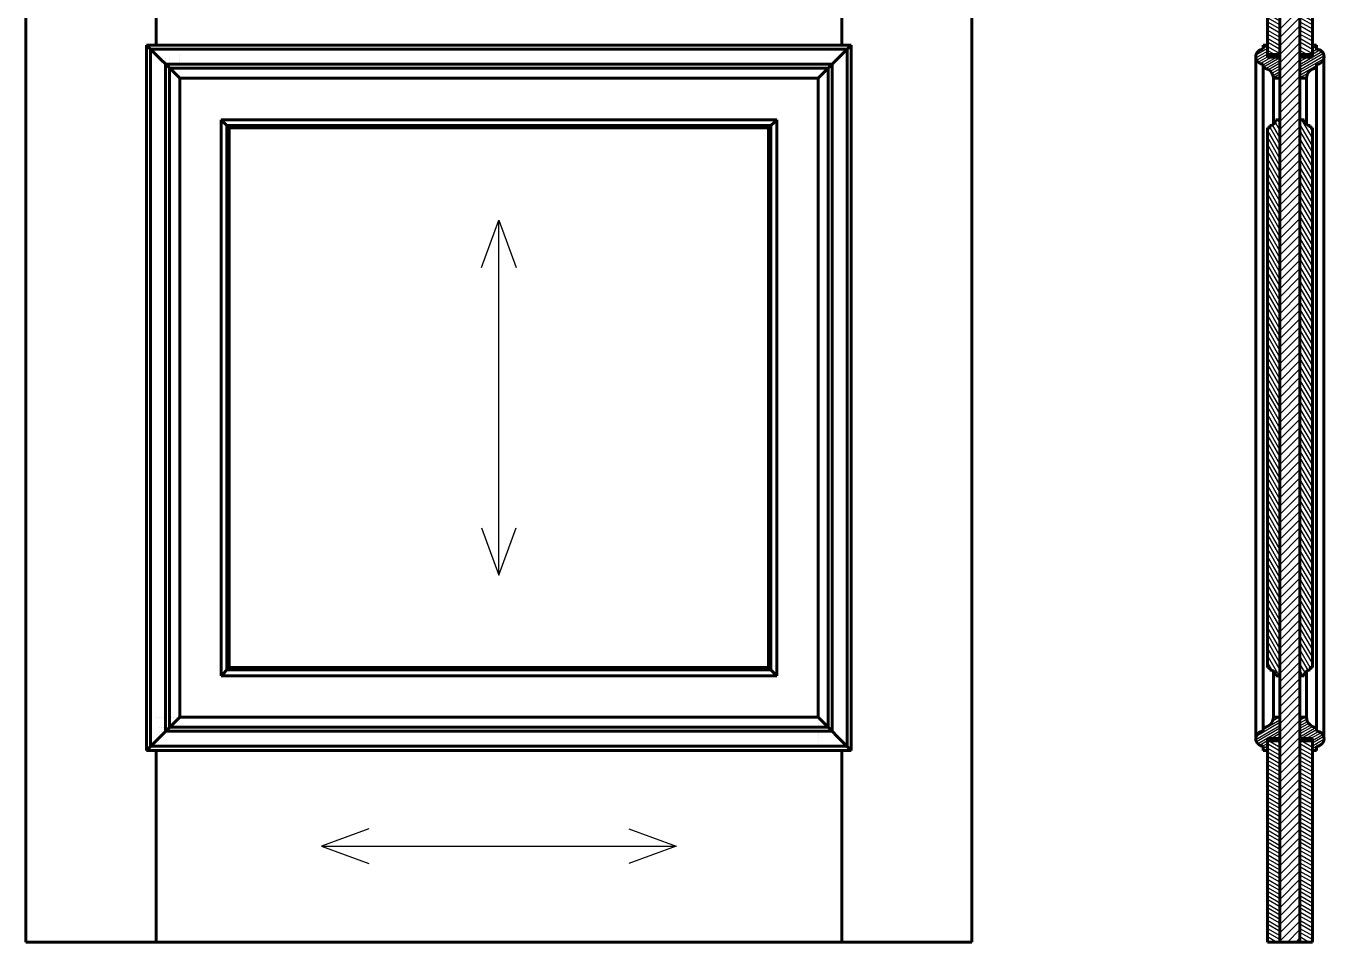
# Model space of a CAD drawing. Header units: inches. Extents: x -4554 to 14101, y -13650 to 2449.
# Drawn here: x 0 to 1098, y -3200 to -2426 of the extents above; entities that cross this region are included whole.
import ezdxf

# ---------------------------------------------------------------- set-up
doc = ezdxf.new("R2010")
doc.units = ezdxf.units.IN
doc.layers.add('Слой1', color=7, linetype='Continuous')

# ---------------------------------------------------------------- blocks, each defined once
blk = doc.blocks.new('*B554')
at = {"layer": 'Слой1', "linetype": 'Continuous'}
for p, q in [((1040.2, -2452.8), (1050, -2447.2)), ((1050, -2444.9), (1040.3, -2450.5)), ((1042.2, -2447.1), (1044.6, -2445.7)), ((1047, -2442), (1046.5, -2442.3)), ((1046.5, -2444.6), (1050, -2442.6)), ((1050, -2449.5), (1040.9, -2454.8)), ((1042.1, -2456.4), (1050, -2451.8)), ((1053.7, -2452), (1044, -2457.6)), ((1046.5, -2458.5), (1057.7, -2452)), ((1060.5, -2452.7), (1046.5, -2460.8)), ((1048.7, -2461.8), (1060.5, -2455)), ((1060.5, -2457.3), (1051, -2462.8)), ((1052.7, -2464.1), (1060.5, -2459.6)), ((1060.5, -2461.9), (1053.9, -2465.8)), ((1054.7, -2467.6), (1060.5, -2464.2)), ((1060.5, -2466.5), (1055, -2469.7)), ((1058.5, -2470), (1060.5, -2468.8))]:
    blk.add_line(p, q, dxfattribs=at)
blk = doc.blocks.new('*B555')
at = {"layer": 'Слой1', "linetype": 'Continuous'}
for p, q in [((1060.5, -2348.7), (1050, -2342.6)), ((1050, -2346.1), (1060.5, -2352.1)), ((1051.5, -2340), (1060.5, -2345.2)), ((1060.5, -2341.7), (1057.5, -2340)), ((1060.5, -2355.6), (1050, -2349.5)), ((1050, -2353), (1060.5, -2359.1)), ((1060.5, -2362.5), (1050, -2356.5)), ((1050, -2359.9), (1060.5, -2366)), ((1060.5, -2369.4), (1050, -2363.4)), ((1050, -2366.8), (1060.5, -2372.9)), ((1060.5, -2376.4), (1050, -2370.3)), ((1050, -2373.8), (1060.5, -2379.8)), ((1060.5, -2383.3), (1050, -2377.2)), ((1050, -2380.7), (1060.5, -2386.8)), ((1060.5, -2390.2), (1050, -2384.2)), ((1050, -2387.6), (1060.5, -2393.7)), ((1060.5, -2397.2), (1050, -2391.1)), ((1050, -2394.6), (1060.5, -2400.6)), ((1060.5, -2404.1), (1050, -2398)), ((1050, -2401.5), (1060.5, -2407.5)), ((1060.5, -2411), (1050, -2405)), ((1050, -2408.4), (1060.5, -2414.5)), ((1060.5, -2417.9), (1050, -2411.9)), ((1050, -2415.3), (1060.5, -2421.4)), ((1060.5, -2424.9), (1050, -2418.8)), ((1050, -2422.3), (1060.5, -2428.3)), ((1060.5, -2431.8), (1050, -2425.7)), ((1050, -2429.2), (1060.5, -2435.3)), ((1060.5, -2438.7), (1050, -2432.7)), ((1050, -2436.1), (1060.5, -2442.2)), ((1060.5, -2445.7), (1050, -2439.6)), ((1050, -2443.1), (1060.5, -2449.1)), ((1056, -2450), (1050, -2446.5)), ((1050, -2450), (1050, -2450))]:
    blk.add_line(p, q, dxfattribs=at)
blk = doc.blocks.new('*B556')
at = {"layer": 'Слой1', "linetype": 'Continuous'}
for p, q in [((1051.5, -3030), (1060.5, -3035.2)), ((1060.5, -3031.7), (1057.5, -3030)), ((1060.5, -3038.7), (1050, -3032.6)), ((1050, -3036.1), (1060.5, -3042.1)), ((1060.5, -3045.6), (1050, -3039.5)), ((1050, -3043), (1060.5, -3049.1)), ((1060.5, -3052.5), (1050, -3046.5)), ((1050, -3049.9), (1060.5, -3056)), ((1060.5, -3059.4), (1050, -3053.4)), ((1050, -3056.8), (1060.5, -3062.9)), ((1060.5, -3066.4), (1050, -3060.3)), ((1050, -3063.8), (1060.5, -3069.8)), ((1060.5, -3073.3), (1050, -3067.2)), ((1050, -3070.7), (1060.5, -3076.8)), ((1060.5, -3080.2), (1050, -3074.2)), ((1050, -3077.6), (1060.5, -3083.7)), ((1060.5, -3087.2), (1050, -3081.1)), ((1050, -3084.6), (1060.5, -3090.6)), ((1060.5, -3094.1), (1050, -3088)), ((1050, -3091.5), (1060.5, -3097.5)), ((1060.5, -3101), (1050, -3095)), ((1050, -3098.4), (1060.5, -3104.5)), ((1060.5, -3107.9), (1050, -3101.9)), ((1050, -3105.3), (1060.5, -3111.4)), ((1060.5, -3114.9), (1050, -3108.8)), ((1050, -3112.3), (1060.5, -3118.3)), ((1060.5, -3121.8), (1050, -3115.7)), ((1050, -3119.2), (1060.5, -3125.3)), ((1060.5, -3128.7), (1050, -3122.7)), ((1050, -3126.1), (1060.5, -3132.2)), ((1060.5, -3135.7), (1050, -3129.6)), ((1050, -3133.1), (1060.5, -3139.1)), ((1060.5, -3142.6), (1050, -3136.5)), ((1050, -3140), (1060.5, -3146)), ((1060.5, -3149.5), (1050, -3143.4)), ((1050, -3146.9), (1060.5, -3153)), ((1060.5, -3156.4), (1050, -3150.4)), ((1050, -3153.8), (1060.5, -3159.9)), ((1060.5, -3163.4), (1050, -3157.3)), ((1050, -3160.8), (1060.5, -3166.8)), ((1060.5, -3170.3), (1050, -3164.2)), ((1050, -3167.7), (1060.5, -3173.8)), ((1060.5, -3177.2), (1050, -3171.2)), ((1050, -3174.6), (1060.5, -3180.7)), ((1060.5, -3184.2), (1050, -3178.1)), ((1050, -3181.6), (1060.5, -3187.6)), ((1060.5, -3191.1), (1050, -3185)), ((1050, -3188.5), (1060.5, -3194.5)), ((1060.5, -3198), (1050, -3191.9)), ((1050, -3195.4), (1057.9, -3200)), ((1051.9, -3200), (1050, -3198.9))]:
    blk.add_line(p, q, dxfattribs=at)
blk = doc.blocks.new('*B557')
at = {"layer": 'Слой1', "linetype": 'Continuous'}
for p, q in [((1060.5, -2532), (1050, -2513.8)), ((1052, -2511.3), (1060.5, -2526)), ((1060.5, -2520), (1054.4, -2509.4)), ((1056.5, -2507.1), (1060.5, -2514)), ((1060.5, -2508), (1058.8, -2505)), ((1050, -2519.8), (1060.5, -2538)), ((1060.5, -2544), (1050, -2525.8)), ((1050, -2531.8), (1060.5, -2550)), ((1060.5, -2556), (1050, -2537.8)), ((1050, -2543.8), (1060.5, -2562)), ((1060.5, -2568), (1050, -2549.8)), ((1050, -2555.8), (1060.5, -2574)), ((1060.5, -2580), (1050, -2561.8)), ((1050, -2567.8), (1060.5, -2586)), ((1060.5, -2592), (1050, -2573.8)), ((1050, -2579.8), (1060.5, -2598)), ((1060.5, -2604), (1050, -2585.8)), ((1050, -2591.8), (1060.5, -2610)), ((1060.5, -2616), (1050, -2597.8)), ((1050, -2603.8), (1060.5, -2622)), ((1060.5, -2628), (1050, -2609.8)), ((1050, -2615.8), (1060.5, -2634)), ((1060.5, -2640), (1050, -2621.8)), ((1050, -2627.8), (1060.5, -2646)), ((1060.5, -2652), (1050, -2633.8)), ((1050, -2639.8), (1060.5, -2658)), ((1060.5, -2664), (1050, -2645.8)), ((1050, -2651.8), (1060.5, -2670)), ((1060.5, -2676), (1050, -2657.8)), ((1050, -2663.8), (1060.5, -2682)), ((1060.5, -2688), (1050, -2669.8)), ((1050, -2675.8), (1060.5, -2694)), ((1060.5, -2700), (1050, -2681.8)), ((1050, -2687.8), (1060.5, -2706)), ((1060.5, -2712), (1050, -2693.8)), ((1050, -2699.8), (1060.5, -2718)), ((1060.5, -2724), (1050, -2705.8)), ((1050, -2711.8), (1060.5, -2730)), ((1060.5, -2736), (1050, -2717.8)), ((1050, -2723.8), (1060.5, -2742)), ((1060.5, -2748), (1050, -2729.8)), ((1050, -2735.8), (1060.5, -2754)), ((1060.5, -2760), (1050, -2741.8)), ((1050, -2747.8), (1060.5, -2766)), ((1060.5, -2772), (1050, -2753.8)), ((1050, -2759.8), (1060.5, -2778)), ((1060.5, -2784), (1050, -2765.8)), ((1050, -2771.8), (1060.5, -2790)), ((1060.5, -2796), (1050, -2777.8)), ((1050, -2783.8), (1060.5, -2802)), ((1060.5, -2808), (1050, -2789.8)), ((1050, -2795.8), (1060.5, -2814)), ((1060.5, -2820), (1050, -2801.8)), ((1050, -2807.8), (1060.5, -2826)), ((1060.5, -2832), (1050, -2813.8)), ((1050, -2819.8), (1060.5, -2838)), ((1060.5, -2844), (1050, -2825.8)), ((1050, -2831.8), (1060.5, -2850)), ((1060.5, -2856), (1050, -2837.8)), ((1050, -2843.8), (1060.5, -2862)), ((1060.5, -2868), (1050, -2849.8)), ((1050, -2855.8), (1060.5, -2874)), ((1060.5, -2880), (1050, -2861.8)), ((1050, -2867.8), (1060.5, -2886)), ((1060.5, -2892), (1050, -2873.8)), ((1050, -2879.8), (1060.5, -2898)), ((1060.5, -2904), (1050, -2885.8)), ((1050, -2891.8), (1060.5, -2910)), ((1060.5, -2916), (1050, -2897.8)), ((1050, -2903.8), (1060.5, -2922)), ((1060.5, -2928), (1050, -2909.8)), ((1050, -2915.8), (1060.5, -2934)), ((1060.5, -2940), (1050, -2921.8)), ((1050, -2927.8), (1060.5, -2946)), ((1060.5, -2952), (1050, -2933.8)), ((1050, -2939.8), (1060.5, -2958)), ((1060.5, -2964), (1050, -2945.8)), ((1050, -2951.8), (1060.5, -2970)), ((1059.9, -2975), (1050, -2957.8)), ((1050, -2963.8), (1053.7, -2970.3))]:
    blk.add_line(p, q, dxfattribs=at)
blk = doc.blocks.new('*B558')
at = {"layer": 'Слой1', "linetype": 'Continuous'}
for p, q in [((1040.2, -3028.7), (1060.5, -3016.9)), ((1060.5, -3014.6), (1040.5, -3026.2)), ((1046.5, -3020.4), (1060.5, -3012.3)), ((1060.1, -3010), (1054.3, -3013.3)), ((1055, -3010.6), (1056.1, -3010)), ((1060.5, -3019.2), (1040.6, -3030.7)), ((1041.7, -3032.4), (1060.5, -3021.5)), ((1050, -3029.9), (1043.3, -3033.8)), ((1060.5, -3023.9), (1053.3, -3028)), ((1057.3, -3028), (1060.5, -3026.2)), ((1045.9, -3034.6), (1050, -3032.2)), ((1050, -3034.5), (1046.5, -3036.6)), ((1048, -3038), (1050, -3036.8))]:
    blk.add_line(p, q, dxfattribs=at)
blk = doc.blocks.new('*B562')
at = {"layer": 'Слой1', "linetype": 'Continuous'}
for p, q in [((1077.5, -2458.2), (1096.1, -2447.4)), ((1088, -2442.9), (1089.5, -2442)), ((1091.5, -2443.2), (1088, -2445.2)), ((1088, -2447.5), (1091.6, -2445.4)), ((1094.4, -2446.1), (1088, -2449.8)), ((1097.3, -2449.1), (1077.5, -2460.5)), ((1077.5, -2462.8), (1097.8, -2451.1)), ((1084.2, -2452), (1077.5, -2455.9)), ((1077.5, -2453.5), (1080.2, -2452)), ((1097.6, -2453.5), (1077.5, -2465.1)), ((1077.5, -2467.4), (1091.5, -2459.3)), ((1084, -2465.9), (1077.5, -2469.7)), ((1081, -2470), (1083.1, -2468.8))]:
    blk.add_line(p, q, dxfattribs=at)
blk = doc.blocks.new('*B563')
at = {"layer": 'Слой1', "linetype": 'Continuous'}
for p, q in [((1088, -2348.7), (1077.5, -2342.6)), ((1077.5, -2346.1), (1088, -2352.1)), ((1079, -2340), (1088, -2345.2)), ((1088, -2341.7), (1085, -2340)), ((1088, -2355.6), (1077.5, -2349.5)), ((1077.5, -2353), (1088, -2359.1)), ((1088, -2362.5), (1077.5, -2356.5)), ((1077.5, -2359.9), (1088, -2366)), ((1088, -2369.4), (1077.5, -2363.4)), ((1077.5, -2366.8), (1088, -2372.9)), ((1088, -2376.4), (1077.5, -2370.3)), ((1077.5, -2373.8), (1088, -2379.8)), ((1088, -2383.3), (1077.5, -2377.2)), ((1077.5, -2380.7), (1088, -2386.8)), ((1088, -2390.2), (1077.5, -2384.2)), ((1077.5, -2387.6), (1088, -2393.7)), ((1088, -2397.2), (1077.5, -2391.1)), ((1077.5, -2394.6), (1088, -2400.6)), ((1088, -2404.1), (1077.5, -2398)), ((1077.5, -2401.5), (1088, -2407.5)), ((1088, -2411), (1077.5, -2405)), ((1077.5, -2408.4), (1088, -2414.5)), ((1088, -2417.9), (1077.5, -2411.9)), ((1077.5, -2415.3), (1088, -2421.4)), ((1088, -2424.9), (1077.5, -2418.8)), ((1077.5, -2422.3), (1088, -2428.3)), ((1088, -2431.8), (1077.5, -2425.7)), ((1077.5, -2429.2), (1088, -2435.3)), ((1088, -2438.7), (1077.5, -2432.7)), ((1077.5, -2436.1), (1088, -2442.2)), ((1088, -2445.7), (1077.5, -2439.6)), ((1077.5, -2443.1), (1088, -2449.1)), ((1083.5, -2450), (1077.5, -2446.5)), ((1077.5, -2450), (1077.5, -2450))]:
    blk.add_line(p, q, dxfattribs=at)
blk = doc.blocks.new('*B564')
at = {"layer": 'Слой1', "linetype": 'Continuous'}
for p, q in [((1079, -3030), (1088, -3035.2)), ((1088, -3031.7), (1085, -3030)), ((1088, -3038.7), (1077.5, -3032.6)), ((1077.5, -3036.1), (1088, -3042.1)), ((1088, -3045.6), (1077.5, -3039.5)), ((1077.5, -3043), (1088, -3049.1)), ((1088, -3052.5), (1077.5, -3046.5)), ((1077.5, -3049.9), (1088, -3056)), ((1088, -3059.4), (1077.5, -3053.4)), ((1077.5, -3056.8), (1088, -3062.9)), ((1088, -3066.4), (1077.5, -3060.3)), ((1077.5, -3063.8), (1088, -3069.8)), ((1088, -3073.3), (1077.5, -3067.2)), ((1077.5, -3070.7), (1088, -3076.8)), ((1088, -3080.2), (1077.5, -3074.2)), ((1077.5, -3077.6), (1088, -3083.7)), ((1088, -3087.2), (1077.5, -3081.1)), ((1077.5, -3084.6), (1088, -3090.6)), ((1088, -3094.1), (1077.5, -3088)), ((1077.5, -3091.5), (1088, -3097.5)), ((1088, -3101), (1077.5, -3095)), ((1077.5, -3098.4), (1088, -3104.5)), ((1088, -3107.9), (1077.5, -3101.9)), ((1077.5, -3105.3), (1088, -3111.4)), ((1088, -3114.9), (1077.5, -3108.8)), ((1077.5, -3112.3), (1088, -3118.3)), ((1088, -3121.8), (1077.5, -3115.7)), ((1077.5, -3119.2), (1088, -3125.3)), ((1088, -3128.7), (1077.5, -3122.7)), ((1077.5, -3126.1), (1088, -3132.2)), ((1088, -3135.7), (1077.5, -3129.6)), ((1077.5, -3133.1), (1088, -3139.1)), ((1088, -3142.6), (1077.5, -3136.5)), ((1077.5, -3140), (1088, -3146)), ((1088, -3149.5), (1077.5, -3143.4)), ((1077.5, -3146.9), (1088, -3153)), ((1088, -3156.4), (1077.5, -3150.4)), ((1077.5, -3153.8), (1088, -3159.9)), ((1088, -3163.4), (1077.5, -3157.3)), ((1077.5, -3160.8), (1088, -3166.8)), ((1088, -3170.3), (1077.5, -3164.2)), ((1077.5, -3167.7), (1088, -3173.8)), ((1088, -3177.2), (1077.5, -3171.2)), ((1077.5, -3174.6), (1088, -3180.7)), ((1088, -3184.2), (1077.5, -3178.1)), ((1077.5, -3181.6), (1088, -3187.6)), ((1088, -3191.1), (1077.5, -3185)), ((1077.5, -3188.5), (1088, -3194.5)), ((1088, -3198), (1077.5, -3191.9)), ((1077.5, -3195.4), (1085.4, -3200)), ((1079.4, -3200), (1077.5, -3198.9))]:
    blk.add_line(p, q, dxfattribs=at)
blk = doc.blocks.new('*B565')
at = {"layer": 'Слой1', "linetype": 'Continuous'}
for p, q in [((1088, -2527), (1077.5, -2508.8)), ((1078.7, -2505), (1088, -2521)), ((1086, -2511.6), (1085.1, -2509.9)), ((1088, -2515), (1086.3, -2512)), ((1077.5, -2514.8), (1088, -2533)), ((1088, -2539), (1077.5, -2520.8)), ((1077.5, -2526.8), (1088, -2545)), ((1088, -2551), (1077.5, -2532.8)), ((1077.5, -2538.8), (1088, -2557)), ((1088, -2563), (1077.5, -2544.8)), ((1077.5, -2550.8), (1088, -2569)), ((1088, -2575), (1077.5, -2556.8)), ((1077.5, -2562.8), (1088, -2581)), ((1088, -2587), (1077.5, -2568.8)), ((1077.5, -2574.8), (1088, -2593)), ((1088, -2599), (1077.5, -2580.8)), ((1077.5, -2586.8), (1088, -2605)), ((1088, -2611), (1077.5, -2592.8)), ((1077.5, -2598.8), (1088, -2617)), ((1088, -2623), (1077.5, -2604.8)), ((1077.5, -2610.8), (1088, -2629)), ((1088, -2635), (1077.5, -2616.8)), ((1077.5, -2622.8), (1088, -2641)), ((1088, -2647), (1077.5, -2628.8)), ((1077.5, -2634.8), (1088, -2653)), ((1088, -2659), (1077.5, -2640.8)), ((1077.5, -2646.8), (1088, -2665)), ((1088, -2671), (1077.5, -2652.8)), ((1077.5, -2658.8), (1088, -2677)), ((1088, -2683), (1077.5, -2664.8)), ((1077.5, -2670.8), (1088, -2689)), ((1088, -2695), (1077.5, -2676.8)), ((1077.5, -2682.8), (1088, -2701)), ((1088, -2707), (1077.5, -2688.8)), ((1077.5, -2694.8), (1088, -2713)), ((1088, -2719), (1077.5, -2700.8)), ((1077.5, -2706.8), (1088, -2725)), ((1088, -2731), (1077.5, -2712.8)), ((1077.5, -2718.8), (1088, -2737)), ((1088, -2743), (1077.5, -2724.8)), ((1077.5, -2730.8), (1088, -2749)), ((1088, -2755), (1077.5, -2736.8)), ((1077.5, -2742.8), (1088, -2761)), ((1088, -2767), (1077.5, -2748.8)), ((1077.5, -2754.8), (1088, -2773)), ((1088, -2779), (1077.5, -2760.8)), ((1077.5, -2766.8), (1088, -2785)), ((1088, -2791), (1077.5, -2772.8)), ((1077.5, -2778.8), (1088, -2797)), ((1088, -2803), (1077.5, -2784.8)), ((1077.5, -2790.8), (1088, -2809)), ((1088, -2815), (1077.5, -2796.8)), ((1077.5, -2802.8), (1088, -2821)), ((1088, -2827), (1077.5, -2808.8)), ((1077.5, -2814.8), (1088, -2833)), ((1088, -2839), (1077.5, -2820.8)), ((1077.5, -2826.8), (1088, -2845)), ((1088, -2851), (1077.5, -2832.8)), ((1077.5, -2838.8), (1088, -2857)), ((1088, -2863), (1077.5, -2844.8)), ((1077.5, -2850.8), (1088, -2869)), ((1088, -2875), (1077.5, -2856.8)), ((1077.5, -2862.8), (1088, -2881)), ((1088, -2887), (1077.5, -2868.8)), ((1077.5, -2874.8), (1088, -2893)), ((1088, -2899), (1077.5, -2880.8)), ((1077.5, -2886.8), (1088, -2905)), ((1088, -2911), (1077.5, -2892.8)), ((1077.5, -2898.8), (1088, -2917)), ((1088, -2923), (1077.5, -2904.8)), ((1077.5, -2910.8), (1088, -2929)), ((1088, -2935), (1077.5, -2916.8)), ((1077.5, -2922.8), (1088, -2941)), ((1088, -2947), (1077.5, -2928.8)), ((1077.5, -2934.8), (1088, -2953)), ((1088, -2959), (1077.5, -2940.8)), ((1077.5, -2946.8), (1088, -2965)), ((1086.2, -2968), (1077.5, -2952.8)), ((1077.5, -2958.8), (1084.1, -2970.3)), ((1081.8, -2972.3), (1077.5, -2964.8)), ((1077.5, -2970.8), (1079.9, -2975))]:
    blk.add_line(p, q, dxfattribs=at)
blk = doc.blocks.new('*B566')
at = {"layer": 'Слой1', "linetype": 'Continuous'}
for p, q in [((1077.5, -3012.6), (1082, -3010)), ((1078, -3010), (1077.5, -3010.3)), ((1083.2, -3011.6), (1077.5, -3014.9)), ((1077.5, -3017.2), (1083.8, -3013.6)), ((1084.8, -3015.3), (1077.5, -3019.5)), ((1077.5, -3021.8), (1086.3, -3016.7)), ((1088.3, -3017.9), (1077.5, -3024.1)), ((1077.5, -3026.5), (1091.3, -3018.5)), ((1091.5, -3020.7), (1078.8, -3028)), ((1082.8, -3028), (1093.1, -3022.1)), ((1095.3, -3023.1), (1086.8, -3028)), ((1088, -3029.6), (1096.7, -3024.6)), ((1097.6, -3026.4), (1088, -3031.9)), ((1088, -3034.2), (1097.8, -3028.6)), ((1097.1, -3031.3), (1088, -3036.6)), ((1089.5, -3038), (1091.5, -3036.8))]:
    blk.add_line(p, q, dxfattribs=at)
blk = doc.blocks.new('*B569')
at = {"layer": 'Слой1', "linetype": 'Continuous'}
for p, q in [((1077.5, -2411.6), (1060.5, -2428.6)), ((1060.5, -2435.6), (1077.5, -2418.6)), ((1077.5, -2425.7), (1060.5, -2442.7)), ((1060.5, -2449.8), (1077.5, -2432.8)), ((1077.5, -2439.9), (1060.5, -2456.9)), ((1060.5, -2463.9), (1077.5, -2446.9)), ((1077.5, -2454), (1060.5, -2471)), ((1060.5, -2478.1), (1077.5, -2461.1)), ((1077.5, -2468.1), (1060.5, -2485.1)), ((1060.5, -2492.2), (1077.5, -2475.2)), ((1077.5, -2482.3), (1060.5, -2499.3)), ((1060.5, -2506.4), (1077.5, -2489.4)), ((1077.5, -2496.4), (1060.5, -2513.4)), ((1060.5, -2520.5), (1077.5, -2503.5)), ((1077.5, -2510.6), (1060.5, -2527.6)), ((1060.5, -2534.6), (1077.5, -2517.6)), ((1077.5, -2524.7), (1060.5, -2541.7)), ((1060.5, -2548.8), (1077.5, -2531.8)), ((1077.5, -2538.9), (1060.5, -2555.9)), ((1060.5, -2562.9), (1077.5, -2545.9)), ((1077.5, -2553), (1060.5, -2570)), ((1060.5, -2577.1), (1077.5, -2560.1)), ((1077.5, -2567.1), (1060.5, -2584.1)), ((1060.5, -2591.2), (1077.5, -2574.2)), ((1077.5, -2581.3), (1060.5, -2598.3)), ((1060.5, -2605.4), (1077.5, -2588.4)), ((1077.5, -2595.4), (1060.5, -2612.4)), ((1060.5, -2619.5), (1077.5, -2602.5)), ((1077.5, -2609.6), (1060.5, -2626.6)), ((1060.5, -2633.6), (1077.5, -2616.6)), ((1077.5, -2623.7), (1060.5, -2640.7)), ((1060.5, -2647.8), (1077.5, -2630.8)), ((1077.5, -2637.9), (1060.5, -2654.9)), ((1060.5, -2661.9), (1077.5, -2644.9)), ((1077.5, -2652), (1060.5, -2669)), ((1060.5, -2676.1), (1077.5, -2659.1)), ((1077.5, -2666.1), (1060.5, -2683.1)), ((1060.5, -2690.2), (1077.5, -2673.2)), ((1077.5, -2680.3), (1060.5, -2697.3)), ((1060.5, -2704.3), (1077.5, -2687.3)), ((1077.5, -2694.4), (1060.5, -2711.4)), ((1060.5, -2718.5), (1077.5, -2701.5)), ((1077.5, -2708.6), (1060.5, -2725.6)), ((1060.5, -2732.6), (1077.5, -2715.6)), ((1077.5, -2722.7), (1060.5, -2739.7)), ((1060.5, -2746.8), (1077.5, -2729.8)), ((1077.5, -2736.8), (1060.5, -2753.8)), ((1060.5, -2760.9), (1077.5, -2743.9)), ((1077.5, -2751), (1060.5, -2768)), ((1060.5, -2775.1), (1077.5, -2758.1)), ((1077.5, -2765.1), (1060.5, -2782.1)), ((1060.5, -2789.2), (1077.5, -2772.2)), ((1077.5, -2779.3), (1060.5, -2796.3)), ((1060.5, -2803.3), (1077.5, -2786.3)), ((1077.5, -2793.4), (1060.5, -2810.4)), ((1060.5, -2817.5), (1077.5, -2800.5)), ((1077.5, -2807.6), (1060.5, -2824.6)), ((1060.5, -2831.6), (1077.5, -2814.6)), ((1077.5, -2821.7), (1060.5, -2838.7)), ((1060.5, -2845.8), (1077.5, -2828.8)), ((1077.5, -2835.8), (1060.5, -2852.8)), ((1060.5, -2859.9), (1077.5, -2842.9)), ((1077.5, -2850), (1060.5, -2867)), ((1060.5, -2874.1), (1077.5, -2857.1)), ((1077.5, -2864.1), (1060.5, -2881.1)), ((1060.5, -2888.2), (1077.5, -2871.2)), ((1077.5, -2878.3), (1060.5, -2895.3)), ((1060.5, -2902.3), (1077.5, -2885.3)), ((1077.5, -2892.4), (1060.5, -2909.4)), ((1060.5, -2916.5), (1077.5, -2899.5)), ((1077.5, -2906.6), (1060.5, -2923.6)), ((1060.5, -2930.6), (1077.5, -2913.6)), ((1077.5, -2920.7), (1060.5, -2937.7)), ((1060.5, -2944.8), (1077.5, -2927.8)), ((1077.5, -2934.8), (1060.5, -2951.8)), ((1060.5, -2958.9), (1077.5, -2941.9)), ((1077.5, -2949), (1060.5, -2966)), ((1060.5, -2973), (1077.5, -2956)), ((1077.5, -2963.1), (1060.5, -2980.1)), ((1060.5, -2987.2), (1077.5, -2970.2)), ((1077.5, -2977.3), (1060.5, -2994.3)), ((1060.5, -3001.3), (1077.5, -2984.3)), ((1077.5, -2991.4), (1060.5, -3008.4)), ((1060.5, -3015.5), (1077.5, -2998.5)), ((1077.5, -3005.5), (1060.5, -3022.5)), ((1060.5, -3029.6), (1077.5, -3012.6)), ((1077.5, -3019.7), (1060.5, -3036.7)), ((1060.5, -3043.8), (1077.5, -3026.8)), ((1077.5, -3033.8), (1060.5, -3050.8)), ((1060.5, -3057.9), (1077.5, -3040.9)), ((1077.5, -3048), (1060.5, -3065)), ((1060.5, -3072), (1077.5, -3055)), ((1077.5, -3062.1), (1060.5, -3079.1)), ((1060.5, -3086.2), (1077.5, -3069.2)), ((1077.5, -3076.3), (1060.5, -3093.3)), ((1060.5, -3100.3), (1077.5, -3083.3)), ((1077.5, -3090.4), (1060.5, -3107.4)), ((1060.5, -3114.5), (1077.5, -3097.5)), ((1077.5, -3104.5), (1060.5, -3121.5)), ((1060.5, -3128.6), (1077.5, -3111.6)), ((1077.5, -3118.7), (1060.5, -3135.7)), ((1060.5, -3142.8), (1077.5, -3125.8)), ((1077.5, -3132.8), (1060.5, -3149.8)), ((1060.5, -3156.9), (1077.5, -3139.9)), ((1077.5, -3147), (1060.5, -3164)), ((1060.5, -3171), (1077.5, -3154)), ((1077.5, -3161.1), (1060.5, -3178.1)), ((1060.5, -3185.2), (1077.5, -3168.2)), ((1077.5, -3175.3), (1060.5, -3192.3)), ((1060.5, -3199.3), (1077.5, -3182.3)), ((1077.5, -3189.4), (1066.9, -3200)), ((1074, -3200), (1077.5, -3196.5))]:
    blk.add_line(p, q, dxfattribs=at)

msp = doc.modelspace()

# ---------------------------------------------------------------- linework, layer by layer
at = {"layer": 'Слой1', "color": 7, "linetype": 'Continuous', "lineweight": 60}
for p, q in [((0, -3200), (0, -1100)), ((800, -3200), (800, -1100)), ((1050, -2452), (1050, -2338)), ((1088, -2452), (1088, -2338)), ((110, -2442), (110, -2348)), ((690, -2442), (690, -2348)), ((1060.5, -3200), (1060.5, -2340)), ((1077.5, -3200), (1077.5, -2340)), ((698, -2442), (102, -2442)), ((102, -2442), (102, -3038)), ((130, -2470), (102, -2442)), ((105.4, -2445.4), (694.6, -2445.4)), ((105.4, -3034.6), (105.4, -2445.4)), ((110, -2445.8), (110, -2445.8)), ((670, -2470), (698, -2442)), ((678.5, -2445.8), (678.5, -2445.8)), ((690, -2445.8), (690, -2445.8)), ((694.6, -3034.6), (694.6, -2445.4)), ((698, -2442), (698, -3038)), ((1046.5, -2445.4), (1046.5, -2442)), ((1046.5, -2442), (1050, -2442)), ((1050, -2442), (1050, -2452)), ((1091.5, -2442), (1088, -2442)), ((1088, -2442), (1088, -2452)), ((1091.5, -2445.4), (1091.5, -2442)), ((118.1, -2452.9), (118.1, -2452.9)), ((118.1, -2454.9), (118.1, -2454.9)), ((118.1, -2458.1), (118.2, -2458.2)), ((118.1, -3021.9), (118.1, -2458.1)), ((118.1, -2458.1), (681.9, -2458.1)), ((121.5, -2452.9), (121.5, -2452.9)), ((121.5, -2454.9), (121.5, -2454.9)), ((121.5, -2456.6), (121.5, -2456.6)), ((130, -2450.6), (130, -2450.6)), ((130, -2452.9), (130, -2452.9)), ((130, -2454.9), (130, -2454.9)), ((130, -2456.6), (130, -2456.6)), ((130, -2457.7), (130, -2457.7)), ((681.9, -3021.9), (681.9, -2458.1)), ((1040.2, -3027.1), (1040.2, -2452.9)), ((1046.5, -2461.5), (1046.5, -2458.1)), ((1060.5, -2450), (1050, -2450)), ((1050, -2452), (1060.5, -2452)), ((1077.5, -2450), (1088, -2450)), ((1088, -2452), (1077.5, -2452)), ((1091.5, -2461.5), (1091.5, -2458.1)), ((1097.8, -3027.1), (1097.8, -2452.9)), ((121.5, -2461.5), (678.5, -2461.5)), ((121.5, -3018.5), (121.5, -2461.5)), ((130, -2461.5), (130, -2461.5)), ((130, -2463.1), (130, -2463.1)), ((130, -2465), (130, -2465)), ((130, -2467.4), (130, -2467.4)), ((130, -3010), (130, -2470)), ((130, -2470), (670, -2470)), ((670, -3010), (670, -2470)), ((678.5, -3018.5), (678.5, -2461.5)), ((1046.5, -3018.5), (1046.5, -2461.5)), ((1055, -2508.9), (1055, -2470)), ((1060.5, -2470), (1055, -2470)), ((1077.5, -2470), (1083, -2470)), ((1083, -2508.9), (1083, -2470)), ((1091.5, -3018.5), (1091.5, -2461.5)), ((165, -2975), (165, -2505)), ((172, -2512), (165, -2505)), ((165, -2505), (635, -2505)), ((630, -2510), (170, -2510)), ((170, -2510), (170, -2970)), ((172, -2968), (172, -2512)), ((628, -2512), (172, -2512)), ((628, -2512), (635, -2505)), ((628, -2968), (628, -2512)), ((630, -2510), (630, -2970)), ((635, -2975), (635, -2505)), ((1050, -2968), (1050, -2512)), ((1050, -2512), (1052, -2512)), ((1052, -2512), (1052, -2510)), ((1057, -2505), (1060.5, -2505)), ((1081, -2505), (1077.5, -2505)), ((1086, -2512), (1086, -2510)), ((1088, -2512), (1086, -2512)), ((1088, -2968), (1088, -2512)), ((165, -2975), (172, -2968)), ((165, -2975), (635, -2975)), ((170, -2970), (630, -2970)), ((172, -2968), (628, -2968)), ((628, -2968), (635, -2975)), ((1050, -2968), (1052, -2968)), ((1052, -2968), (1052, -2970)), ((1055, -2971.1), (1055, -3010)), ((1057, -2975), (1060.5, -2975)), ((1081, -2975), (1077.5, -2975)), ((1083, -2971.1), (1083, -3010)), ((1088, -2968), (1086, -2968)), ((1086, -2968), (1086, -2970)), ((102, -3038), (130, -3010)), ((110.6, -3010), (110.6, -3010)), ((112.9, -3010), (112.9, -3010)), ((112.9, -3018.5), (112.9, -3018.5)), ((114.9, -3010), (114.9, -3010)), ((114.9, -3018.5), (114.9, -3018.5)), ((116.6, -3010), (116.6, -3010)), ((116.6, -3018.5), (116.6, -3018.5)), ((117.7, -3010), (117.7, -3010)), ((121.5, -3010), (121.5, -3010)), ((121.5, -3018.5), (678.5, -3018.5)), ((123.1, -3010), (123.1, -3010)), ((125, -3010), (125, -3010)), ((127.4, -3010), (127.4, -3010)), ((130, -3010), (670, -3010)), ((698, -3038), (670, -3010)), ((670, -3012.6), (670, -3012.6)), ((670, -3015), (670, -3015)), ((670, -3016.9), (670, -3016.9)), ((670, -3018.5), (670, -3018.5)), ((1046.5, -3018.5), (1046.5, -3021.9)), ((1060.5, -3010), (1055, -3010)), ((1077.5, -3010), (1083, -3010)), ((1091.5, -3018.5), (1091.5, -3021.9)), ((112.9, -3021.9), (112.9, -3021.9)), ((114.9, -3021.9), (114.9, -3021.9)), ((118.1, -3021.9), (118.2, -3021.8)), ((118.1, -3021.9), (681.9, -3021.9)), ((670, -3022.3), (670, -3022.3)), ((670, -3023.4), (670, -3023.4)), ((670, -3025.1), (670, -3025.1)), ((670, -3027.1), (670, -3027.1)), ((670, -3029.4), (670, -3029.4)), ((681.9, -3021.9), (681.8, -3021.8)), ((1050, -3200), (1050, -3028)), ((1050, -3038), (1050, -3028)), ((1050, -3028), (1060.5, -3028)), ((1060.5, -3030), (1050, -3030)), ((1088, -3028), (1077.5, -3028)), ((1077.5, -3030), (1088, -3030)), ((1088, -3200), (1088, -3028)), ((1088, -3038), (1088, -3028)), ((698, -3038), (102, -3038)), ((105.4, -3034.6), (694.6, -3034.6)), ((110, -3200), (110, -3038)), ((690, -3200), (690, -3038)), ((1046.5, -3034.6), (1046.5, -3038)), ((1046.5, -3038), (1050, -3038)), ((1091.5, -3038), (1088, -3038)), ((1091.5, -3034.6), (1091.5, -3038)), ((0, -3200), (800, -3200)), ((1050, -3200), (1088, -3200))]:
    msp.add_line(p, q, dxfattribs=at)
at = {"layer": 'Слой1', "linetype": 'Continuous'}
for p, q in [((385.4, -2630), (400, -2590)), ((400, -2890), (400, -2590)), ((400, -2590), (414.6, -2630)), ((385.4, -2850), (400, -2890)), ((400, -2890), (414.6, -2850)), ((290, -3104.4), (250, -3119)), ((510, -3104.4), (550, -3119)), ((250, -3119), (550, -3119)), ((250, -3119), (290, -3133.6)), ((550, -3119), (510, -3133.6))]:
    msp.add_line(p, q, dxfattribs=at)
at = {"layer": 'Слой1', "color": 7, "linetype": 'Continuous', "lineweight": 60}
for centre, radius, start, end in [((1046.5, -2451.8), 6.35, 90, 270), ((1091.5, -2451.8), 6.35, 270, 450), ((1046.5, -2470), 8.5, 0, 90), ((1091.5, -2470), 8.5, 90, 180), ((1052, -2505), 5, 270, 360.2574), ((1086, -2505), 5, 179.7426, 270), ((1052, -2975), 5, 359.7426, 450), ((1086, -2975), 5, 90, 180.2574), ((1046.5, -3010), 8.5, 270, 360), ((1091.5, -3010), 8.5, 180, 270), ((1046.5, -3028.2), 6.35, 90, 270), ((1091.5, -3028.2), 6.35, 270, 450)]:
    msp.add_arc(centre, radius, start, end, dxfattribs=at)

# ---------------------------------------------------------------- block references
at = {"layer": 'Слой1'}
for name in ['*B569', '*B555', '*B563', '*B554', '*B562', '*B557', '*B565', '*B558', '*B566', '*B556', '*B564']:
    msp.add_blockref(name, (0, 0), dxfattribs=at)

doc.saveas('drawing.dxf')
